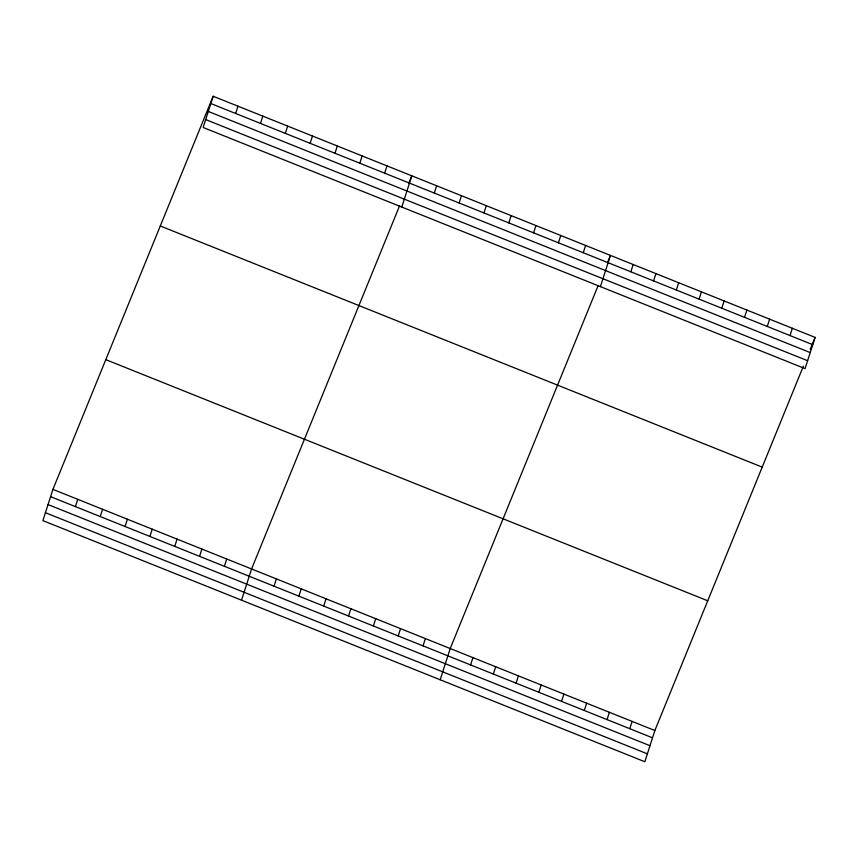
<?xml version="1.0" encoding="UTF-8"?>
<svg xmlns="http://www.w3.org/2000/svg" width="858" height="858" viewBox="0 0 858 858"><rect width="100%" height="100%" fill="white"/><g stroke="black" fill="none" stroke-linecap="round" stroke-linejoin="round"><path stroke-width="1.29" d="M213.159 96.246L203.142 127.477L805.072 368.618L815.1 337.387L213.159 96.246L52.928 489.382L42.9 520.613L644.841 761.754L654.858 730.523L803.345 366.216M75.418 506.617L77.756 499.335M100.247 516.559L102.585 509.277M235.66 113.481L237.998 106.188M125.075 526.512L127.413 519.219M260.489 123.423L262.827 116.141M149.903 536.454L152.241 529.171M285.317 133.376L287.655 126.083M174.732 546.407L177.08 539.114M310.146 143.318L312.484 136.036M199.571 556.349L201.909 549.066M334.974 153.271L337.312 145.978M224.399 566.301L226.737 559.008M359.802 163.213L362.14 155.931M241.538 600.192L251.566 568.961L399.56 205.856M384.631 173.166L386.969 165.873M274.056 586.196L276.394 578.903M401.78 207.046L411.808 175.826L408.869 183.033M298.884 596.138L301.222 588.856M434.298 193.061L436.636 185.768M323.713 606.091L326.051 598.798M459.127 203.003L461.465 195.721M348.541 616.033L350.89 608.751M483.955 212.945L486.293 205.663M373.38 625.986L375.718 618.693M508.783 222.898L511.121 215.615M398.209 635.928L400.547 628.646M533.612 232.84L535.95 225.557M423.037 645.881L425.375 638.588M558.44 242.793L560.778 235.51M440.175 679.761L450.203 648.541L598.198 285.435M583.268 252.735L585.617 245.452M470.602 664.929L472.94 657.646M600.418 286.626L610.446 255.405L607.507 262.612M493.339 674.045L495.688 666.752M630.845 271.793L633.183 264.511M516.087 683.15L518.425 675.868M653.582 280.909L655.92 273.616M538.824 692.267L541.162 684.974M676.319 290.015L678.657 282.732M561.561 701.372L563.899 694.09M699.066 299.131L701.404 291.838M584.298 710.478L586.647 703.195M721.803 308.236L724.141 300.954M607.046 719.594L609.384 712.312M744.54 317.342L746.878 310.06M629.783 728.699L632.121 721.417M767.277 326.458L769.615 319.165M790.025 335.564L792.363 328.282M810.199 349.399L815.1 337.387M210.821 103.528L812.762 344.68M208.29 111.433L810.22 352.574M205.673 119.573L807.614 360.714M160.285 225.976L762.226 467.127M105.802 359.652L707.743 600.793M52.928 489.382L654.858 730.523M50.59 496.664L652.52 737.816M48.048 504.568L649.989 745.709M45.442 512.709L647.372 753.85"/></g></svg>
